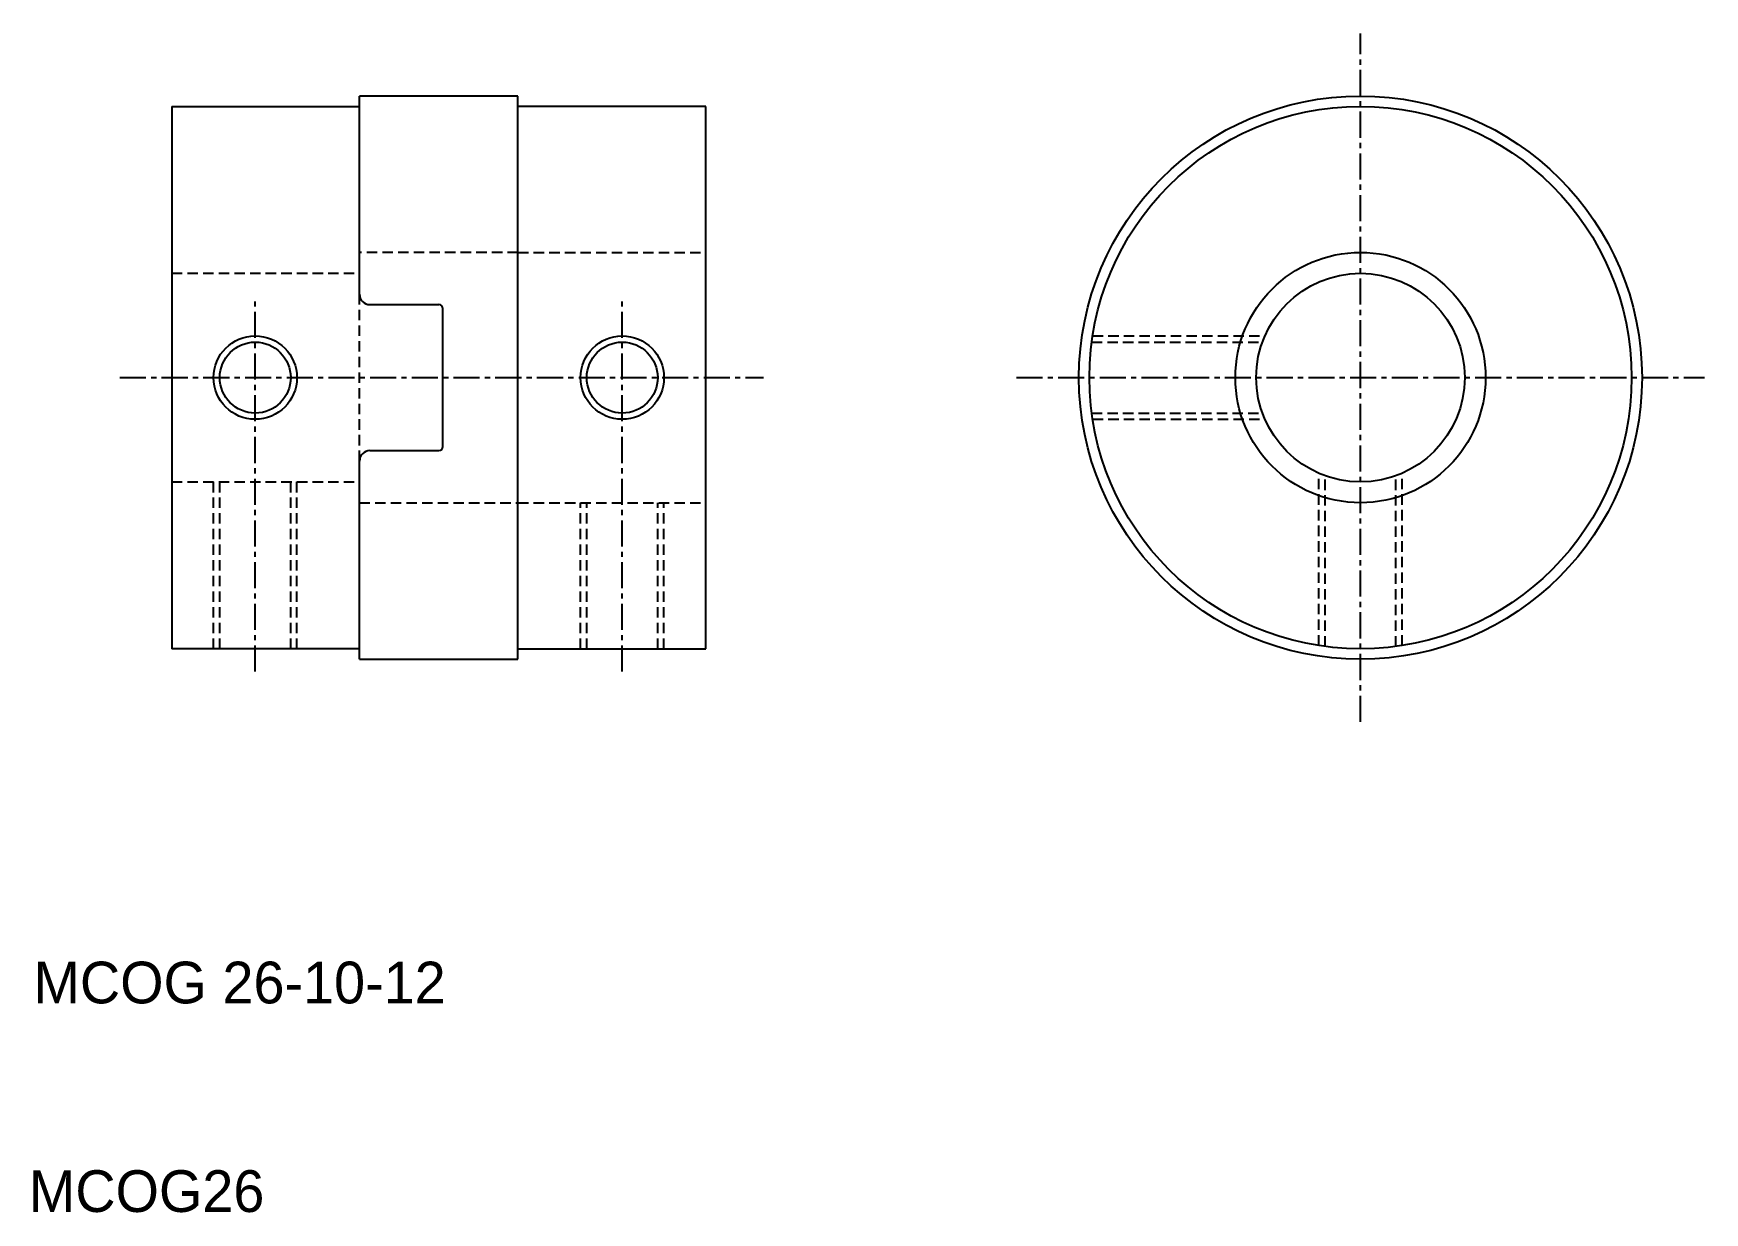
# Model space of a CAD drawing. Extents: x 219.4 to 299.5, y 234.3 to 290.9.
import ezdxf

# ---------------------------------------------------------------- set-up
doc = ezdxf.new("R2010")
doc.units = 0
doc.linetypes.add('CENTER', pattern=[2, 1.25, -0.25, 0.25, -0.25])
doc.linetypes.add('DASHED', pattern=[0.75, 0.5, -0.25])
doc.layers.get('0').update_dxf_attribs({"linetype": 'CONTINUOUS'})
doc.layers.add('CENTER', color=1, linetype='CENTER')

msp = doc.modelspace()

# ---------------------------------------------------------------- linework, layer by layer
at = {"color": 7, "linetype": 'CONTINUOUS'}
for p, q in [((242.638, 287.878), (235.038, 287.878)), ((235.038, 287.378), (235.038, 287.878)), ((242.638, 287.378), (242.638, 287.878)), ((226.038, 287.378), (226.038, 261.378)), ((226.038, 287.378), (235.038, 287.378)), ((235.038, 278.378), (235.038, 287.378)), ((242.638, 261.378), (242.638, 287.378)), ((251.638, 287.378), (242.638, 287.378)), ((251.638, 261.378), (251.638, 287.378)), ((235.538, 277.878), (238.838, 277.878)), ((239.038, 271.078), (239.038, 277.678)), ((235.538, 270.878), (238.838, 270.878)), ((235.038, 261.378), (235.038, 270.378)), ((235.038, 261.378), (226.038, 261.378)), ((235.038, 260.878), (235.038, 261.378)), ((242.638, 261.378), (251.638, 261.378)), ((242.638, 260.878), (242.638, 261.378)), ((235.038, 260.878), (242.638, 260.878))]:
    msp.add_line(p, q, dxfattribs=at)
at = {"color": 3, "linetype": 'DASHED'}
for p, q in [((242.638, 280.378), (235.038, 280.378)), ((242.638, 280.378), (251.638, 280.378)), ((226.038, 279.378), (235.038, 279.378)), ((235.038, 270.378), (235.038, 278.378)), ((270.15, 276.078), (278.336, 276.078)), ((270.193, 276.378), (278.456, 276.378)), ((270.15, 272.678), (278.336, 272.678)), ((270.193, 272.378), (278.456, 272.378)), ((226.038, 269.378), (235.038, 269.378)), ((228.038, 261.378), (228.038, 269.378)), ((228.338, 261.378), (228.338, 269.378)), ((231.738, 261.378), (231.738, 269.378)), ((232.038, 261.378), (232.038, 269.378)), ((281.038, 261.533), (281.038, 269.796)), ((281.338, 261.49), (281.338, 269.676)), ((284.738, 261.49), (284.738, 269.676)), ((285.038, 261.533), (285.038, 269.796)), ((235.038, 268.378), (242.638, 268.378)), ((242.638, 268.378), (251.638, 268.378)), ((245.638, 261.378), (245.638, 268.378)), ((245.938, 261.378), (245.938, 268.378)), ((249.338, 261.378), (249.338, 268.378)), ((249.638, 261.378), (249.638, 268.378))]:
    msp.add_line(p, q, dxfattribs=at)
at = {"color": 7, "linetype": 'CONTINUOUS'}
for centre, radius in [((283.038, 274.378), 13.5), ((283.038, 274.378), 13), ((283.038, 274.378), 6), ((283.038, 274.378), 5), ((230.038, 274.378), 1.7), ((247.638, 274.378), 1.7)]:
    msp.add_circle(centre, radius, dxfattribs=at)
at = {"color": 3, "linetype": 'CONTINUOUS'}
for centre in [(230.038, 274.378), (247.638, 274.378)]:
    msp.add_circle(centre, 2, dxfattribs=at)
at = {"color": 7, "linetype": 'CONTINUOUS'}
for centre, radius, start, end in [((235.538, 278.378), 0.5, 180, 270), ((238.838, 277.678), 0.2, 0, 90), ((235.538, 270.378), 0.5, 90, 180), ((238.838, 271.078), 0.2, 270, 0)]:
    msp.add_arc(centre, radius, start, end, dxfattribs=at)
at = {"layer": 'CENTER', "color": 1, "linetype": 'CENTER'}
for p, q in [((283.038, 257.878), (283.038, 290.878)), ((230.038, 260.283), (230.038, 278.028)), ((247.638, 260.283), (247.638, 278.028)), ((223.549, 274.378), (254.413, 274.378)), ((266.538, 274.378), (299.538, 274.378))]:
    msp.add_line(p, q, dxfattribs=at)

# ---------------------------------------------------------------- texts
at = {"color": 7, "linetype": 'CONTINUOUS'}
for s, p in [('MCOG 26-10-12', (219.403, 244.378)), ('MCOG26', (219.182, 234.378))]:
    msp.add_text(s, height=2, dxfattribs=at).set_placement(p)

doc.saveas('drawing.dxf')
